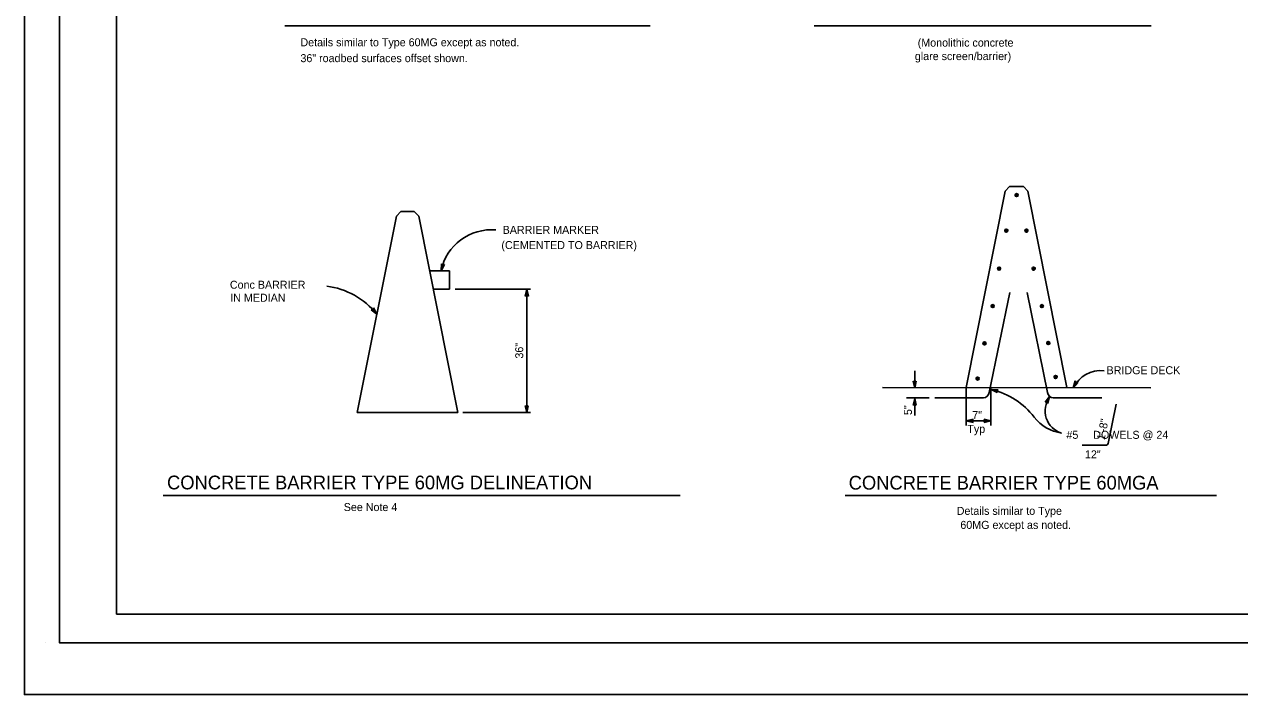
# Model space of a CAD drawing. Extents: x -894 to 866, y -476 to 714.
# Drawn here: x -894 to 169, y -476 to 110 of the extents above; entities that cross this region are included whole.
import ezdxf

# ---------------------------------------------------------------- set-up
doc = ezdxf.new("R2010")
doc.units = 0
for name, color, linetype in [('10 Sheet Format', 7, 'Continuous'), ('56 Stage 3 Anno', 7, 'Continuous'), ('57 Undefined', 7, 'Continuous'), ('60 Nongeo Data', 7, 'Continuous')]:
    doc.layers.add(name, color=color, linetype=linetype)

msp = doc.modelspace()

# ---------------------------------------------------------------- linework, layer by layer
at = {"layer": '10 Sheet Format'}
for p, q in [((-813.5, 644), (-813.5, -406)), ((-813.5, -406), (-438.2, -406)), ((-438.7, -406), (199.1, -406)), ((-875.4, -431.1), (-875.4, -431.1))]:
    msp.add_line(p, q, dxfattribs=at)
for points in [[(-894, 713.6), (866, 713.6), (866, -476.4), (-894, -476.4)], [(-863.4, 669), (836.6, 669), (836.6, -431), (-863.4, -431)], [(-863.4, 669), (836.6, 669), (836.6, -431), (-863.4, -431)]]:
    msp.add_lwpolyline(points, close=True, dxfattribs=at)
at = {"layer": '56 Stage 3 Anno'}
for p, q in [((-529.4, -105.6), (-529.2, -99.4)), ((-526.6, -100.1), (-529.4, -105.6)), ((-529.4, -105.6), (-529.4, -105.6)), ((-529.2, -99.4), (-529.2, -99.4)), ((-529.2, -99.4), (-528.1, -100.5)), ((-529, -104.2), (-528.9, -99.7)), ((-527, -100.2), (-529, -104.2)), ((-528.7, -102.9), (-528.6, -100)), ((-527.4, -100.3), (-528.7, -102.9)), ((-528.4, -101.6), (-528.3, -100.3)), ((-527.8, -100.4), (-528.4, -101.6)), ((-528.1, -100.5), (-526.6, -100.1)), ((-526.6, -100.1), (-526.6, -100.1)), ((-517.1, -121.6), (-451.2, -121.6)), ((-456, -127.9), (-454.5, -121.6)), ((-456, -127.9), (-454.5, -121.6)), ((-454.5, -127.1), (-456, -127.9)), ((-454.5, -127.1), (-456, -127.9)), ((-455.6, -127.7), (-454.5, -123.1)), ((-455.6, -127.7), (-454.5, -123.1)), ((-455.2, -127.5), (-454.5, -124.5)), ((-455.2, -127.5), (-454.5, -124.5)), ((-454.8, -127.3), (-454.5, -126)), ((-454.8, -127.3), (-454.5, -126)), ((-454.5, -229.6), (-454.5, -121.6)), ((-454.5, -121.6), (-454.5, -121.6)), ((-454.5, -121.6), (-453.1, -127.9)), ((-454.5, -121.6), (-454.5, -121.6)), ((-454.5, -121.6), (-453.1, -127.9)), ((-454.5, -123.1), (-453.5, -127.7)), ((-454.5, -123.1), (-453.5, -127.7)), ((-454.5, -124.5), (-453.9, -127.5)), ((-454.5, -124.5), (-453.9, -127.5)), ((-454.5, -126), (-454.3, -127.3)), ((-454.5, -126), (-454.3, -127.3)), ((-453.1, -127.9), (-454.5, -127.1)), ((-453.1, -127.9), (-454.5, -127.1)), ((-589.1, -139.5), (-588.6, -138.1)), ((-588.6, -138.1), (-588.6, -138.1)), ((-588.6, -138.1), (-585.8, -143.5)), ((-456, -127.9), (-456, -127.9)), ((-456, -127.9), (-456, -127.9)), ((-453.1, -127.9), (-453.1, -127.9)), ((-453.1, -127.9), (-453.1, -127.9)), ((-590.7, -139.7), (-589.1, -139.5)), ((-585.8, -143.5), (-590.7, -139.7)), ((-590.7, -139.7), (-590.7, -139.7)), ((-586.7, -142.5), (-590.2, -139.7)), ((-587.6, -141.4), (-589.8, -139.6)), ((-588.4, -140.3), (-589.4, -139.6)), ((-589, -139.2), (-588.4, -140.3)), ((-588.9, -138.9), (-587.6, -141.4)), ((-588.7, -138.4), (-586.7, -142.5)), ((-585.8, -143.5), (-585.8, -143.5)), ((-115.1, -193.2), (-115.1, -208.2)), ((-115.1, -208.2), (-116.4, -202.2)), ((-116.4, -202.2), (-116.4, -202.2)), ((-116.4, -202.2), (-115.1, -203)), ((-115.1, -206.8), (-116.1, -202.4)), ((-115.1, -205.4), (-115.7, -202.6)), ((-115.1, -204), (-115.4, -202.8)), ((-115.1, -203), (-113.8, -202.2)), ((-113.8, -202.2), (-115.1, -208.2)), ((-114.1, -202.4), (-115.1, -206.8)), ((-114.5, -202.6), (-115.1, -205.4)), ((-114.8, -202.8), (-115.1, -204)), ((-115.1, -208.2), (-115.1, -208.2)), ((-113.8, -202.2), (-113.8, -202.2)), ((-70, -207.8), (-70, -240.9)), ((-48.5, -207.9), (-48.5, -241)), ((-42.9, -212.2), (-48.3, -209.4)), ((-48.3, -209.4), (-48.3, -209.4)), ((-48.3, -209.4), (-42.2, -209.7)), ((-43, -211.8), (-47, -209.7)), ((-47, -209.7), (-42.5, -209.9)), ((-43.1, -211.4), (-45.7, -210.1)), ((-45.7, -210.1), (-42.8, -210.2)), ((-43.2, -211), (-44.3, -210.5)), ((-44.3, -210.5), (-43.1, -210.5)), ((-42.2, -209.7), (-43.3, -210.7)), ((-43.3, -210.7), (-42.9, -212.2)), ((-42.9, -212.2), (-42.9, -212.2)), ((-42.2, -209.7), (-42.2, -209.7)), ((23.6, -208), (25.2, -202)), ((27.6, -203.3), (23.6, -208)), ((23.6, -208), (23.6, -208)), ((24.2, -206.7), (25.4, -202.4)), ((27.1, -203.3), (24.2, -206.7)), ((24.9, -205.5), (25.6, -202.7)), ((26.7, -203.4), (24.9, -205.5)), ((25.2, -202), (25.2, -202)), ((25.2, -202), (26, -203.4)), ((25.5, -204.3), (25.8, -203.1)), ((26.3, -203.3), (25.5, -204.3)), ((26, -203.4), (27.6, -203.3)), ((27.6, -203.3), (27.6, -203.3)), ((-102.5, -216.8), (-122.2, -216.8)), ((-116.4, -223.2), (-115.1, -217.2)), ((-115.1, -222.4), (-116.4, -223.2)), ((-116.4, -223.2), (-116.4, -223.2)), ((-116.1, -222.9), (-115.1, -218.5)), ((-115.7, -222.7), (-115.1, -219.9)), ((-115.4, -222.5), (-115.1, -221.3)), ((-115.1, -217.2), (-115.1, -232.2)), ((-115.1, -217.2), (-115.1, -217.2)), ((-115.1, -217.2), (-113.8, -223.2)), ((-115.1, -218.6), (-114.1, -222.9)), ((-115.1, -219.9), (-114.5, -222.8)), ((-115.1, -221.3), (-114.8, -222.5)), ((-113.8, -223.2), (-115.1, -222.4)), ((-113.8, -223.2), (-113.8, -223.2)), ((-1.1, -220.4), (2.9, -215.7)), ((0.5, -220.3), (-1.1, -220.4)), ((-1.1, -220.4), (-1.1, -220.4)), ((-0.6, -220.4), (2.3, -217)), ((-0.2, -220.3), (1.6, -218.2)), ((0.2, -220.4), (1, -219.4)), ((1.3, -221.7), (0.5, -220.3)), ((1, -219.4), (0.7, -220.6)), ((1.6, -218.2), (0.9, -221)), ((2.3, -217), (1.1, -221.3)), ((2.9, -215.7), (1.3, -221.7)), ((1.3, -221.7), (1.3, -221.7)), ((2.9, -215.7), (2.9, -215.7)), ((-510.4, -229.6), (-451.2, -229.6)), ((-454.5, -229.6), (-455.9, -223.6)), ((-455.9, -223.6), (-455.9, -223.6)), ((-455.9, -223.6), (-454.5, -224.4)), ((-454.5, -228.2), (-455.5, -223.8)), ((-454.5, -226.8), (-455.2, -224)), ((-454.5, -225.5), (-454.8, -224.3)), ((-454.5, -224.4), (-453.2, -223.6)), ((-453.2, -223.6), (-454.5, -229.6)), ((-453.6, -223.8), (-454.5, -228.2)), ((-453.9, -224.1), (-454.5, -226.8)), ((-454.3, -224.2), (-454.5, -225.5)), ((-454.5, -229.6), (-454.5, -229.6)), ((-453.2, -223.6), (-453.2, -223.6)), ((-70, -236.9), (-64, -235.5)), ((-70, -236.9), (-48.5, -236.9)), ((-64, -238.2), (-70, -236.9)), ((-70, -236.9), (-70, -236.9)), ((-68.7, -236.9), (-64.3, -235.9)), ((-64.3, -237.9), (-68.7, -236.9)), ((-67.3, -236.9), (-64.5, -236.3)), ((-64.5, -237.5), (-67.3, -236.9)), ((-65.9, -236.9), (-64.7, -236.6)), ((-64.7, -237.2), (-65.9, -236.9)), ((-64, -235.5), (-64.8, -236.9)), ((-64.8, -236.9), (-64, -238.2)), ((-64, -235.5), (-64, -235.5)), ((-64, -238.2), (-64, -238.2)), ((-53.7, -236.9), (-54.5, -235.5)), ((-54.5, -235.5), (-54.5, -235.5)), ((-54.5, -235.5), (-48.5, -236.9)), ((-48.5, -236.9), (-54.5, -238.2)), ((-54.5, -238.2), (-53.7, -236.9)), ((-54.5, -238.2), (-54.5, -238.2)), ((-54.2, -235.9), (-49.8, -236.9)), ((-49.8, -236.9), (-54.2, -237.9)), ((-54, -236.3), (-51.2, -236.9)), ((-51.2, -236.9), (-54, -237.5)), ((-53.8, -236.6), (-52.6, -236.9)), ((-52.6, -236.9), (-53.8, -237.2)), ((-48.5, -236.9), (-48.5, -236.9))]:
    msp.add_line(p, q, dxfattribs=at)
for centre, radius, start, end in [((-485.4, -114.6), 44.9, 84.9822, 168.3952), ((-637.9, -185.2), 66.7, 38.6294, 82.7866), ((47.5, -219.3), 26.4, 83.4826, 154.6789), ((-63, -273.3), 65.6, 37.1691, 76.3826), ((19.3, -228.2), 20.3, 143.0651, 252.7989), ((18.9, -210.4), 37.6, 218.1591, 261.4574)]:
    msp.add_arc(centre, radius, start, end, dxfattribs=at)
at = {"layer": '57 Undefined'}
for p, q in [((-666.2, 108.8), (-346.6, 108.8)), ((-203.1, 108.8), (91.8, 108.8)), ((54.1, -256.7), (61.1, -222.3)), ((31.3, -258.1), (52.6, -258.1)), ((-772.7, -302.2), (-320.2, -302.2)), ((-175.9, -302.2), (148.8, -302.2))]:
    msp.add_line(p, q, dxfattribs=at)
msp.add_arc((52.6, -256.6), 1.5, 270, 354.4935, dxfattribs=at)
at = {"layer": '60 Nongeo Data'}
for p, q in [((-35.9, -35.9), (-70, -207.8)), ((-32.2, -32), (-35.9, -35.9)), ((-26.1, -32), (-32.2, -32)), ((-26, -32), (-19.9, -32)), ((-19.9, -32), (-16.3, -35.9)), ((-16.3, -35.9), (17.9, -207.8)), ((-568.6, -57.8), (-602.8, -229.6)), ((-568.6, -57.8), (-564.6, -53.8)), ((-558.8, -53.8), (-564.6, -53.8)), ((-558.8, -53.8), (-553, -53.8)), ((-549, -57.8), (-553, -53.8)), ((-549, -57.8), (-514.9, -229.6)), ((-539.5, -105.5), (-522, -105.5)), ((-522, -121.6), (-522, -105.5)), ((-536.3, -121.6), (-522, -121.6)), ((-50, -212.2), (-32, -124.5)), ((1.1, -212.2), (-16.9, -124.5)), ((-143.4, -207.8), (91.5, -208)), ((-97.4, -216.7), (-55, -216.7)), ((48.5, -216.7), (6.1, -216.7)), ((-602.8, -229.6), (-514.9, -229.6))]:
    msp.add_line(p, q, dxfattribs=at)
for centre, radius in [((-26, -39.4), 1.34), ((-26, -39.4), 1.24), ((-26, -39.4), 1.13), ((-26, -39.4), 1.02), ((-26, -39.4), 0.914), ((-26, -39.4), 0.806), ((-26, -39.4), 0.699), ((-26, -39.4), 0.591), ((-26, -39.4), 0.484), ((-26, -39.4), 0.376), ((-26, -39.4), 0.269), ((-26, -39.4), 0.161), ((-26, -39.4), 0.0538), ((-35, -70.5), 1.34), ((-35, -70.5), 1.24), ((-35, -70.5), 1.13), ((-35, -70.5), 1.02), ((-35, -70.5), 0.914), ((-35, -70.5), 0.806), ((-35, -70.5), 0.699), ((-35, -70.5), 0.591), ((-35, -70.5), 0.484), ((-35, -70.5), 0.376), ((-35, -70.5), 0.269), ((-35, -70.5), 0.161), ((-35, -70.5), 0.0538), ((-17.4, -70.5), 1.34), ((-17.4, -70.5), 1.24), ((-17.4, -70.5), 1.13), ((-17.4, -70.5), 1.02), ((-17.4, -70.5), 0.914), ((-17.4, -70.5), 0.806), ((-17.4, -70.5), 0.699), ((-17.4, -70.5), 0.591), ((-17.4, -70.5), 0.484), ((-17.4, -70.5), 0.376), ((-17.4, -70.5), 0.269), ((-17.4, -70.5), 0.161), ((-17.4, -70.5), 0.0538), ((-41.3, -103.7), 1.34), ((-41.3, -103.7), 1.24), ((-41.3, -103.7), 1.13), ((-41.3, -103.7), 1.02), ((-41.3, -103.7), 0.914), ((-41.3, -103.7), 0.806), ((-41.3, -103.7), 0.699), ((-41.3, -103.7), 0.591), ((-41.3, -103.7), 0.484), ((-41.3, -103.7), 0.376), ((-41.3, -103.7), 0.269), ((-41.3, -103.7), 0.161), ((-41.3, -103.7), 0.0538), ((-11.1, -103.7), 1.34), ((-11.1, -103.7), 1.24), ((-11.1, -103.7), 1.13), ((-11.1, -103.7), 1.02), ((-11.1, -103.7), 0.914), ((-11.1, -103.7), 0.806), ((-11.1, -103.7), 0.699), ((-11.1, -103.7), 0.591), ((-11.1, -103.7), 0.484), ((-11.1, -103.7), 0.376), ((-11.1, -103.7), 0.269), ((-11.1, -103.7), 0.161), ((-11.1, -103.7), 0.0538), ((-46.9, -136.5), 1.34), ((-46.9, -136.5), 1.24), ((-46.9, -136.5), 1.13), ((-46.9, -136.5), 1.02), ((-46.9, -136.5), 0.914), ((-46.9, -136.5), 0.806), ((-46.9, -136.5), 0.699), ((-46.9, -136.5), 0.591), ((-46.9, -136.5), 0.484), ((-46.9, -136.5), 0.376), ((-46.9, -136.5), 0.269), ((-46.9, -136.5), 0.161), ((-46.9, -136.5), 0.0538), ((-3.9, -136.5), 1.34), ((-3.9, -136.5), 1.24), ((-3.9, -136.5), 1.13), ((-3.9, -136.5), 1.02), ((-3.9, -136.5), 0.914), ((-3.9, -136.5), 0.806), ((-3.9, -136.5), 0.699), ((-3.9, -136.5), 0.591), ((-3.9, -136.5), 0.484), ((-3.9, -136.5), 0.376), ((-3.9, -136.5), 0.269), ((-3.9, -136.5), 0.161), ((-3.9, -136.5), 0.0538), ((-54.1, -169.1), 1.34), ((-54.1, -169.1), 1.24), ((-54.1, -169.1), 1.13), ((-54.1, -169.1), 1.02), ((-54.1, -169.1), 0.914), ((-54.1, -169.1), 0.806), ((-54.1, -169.1), 0.699), ((-54.1, -169.1), 0.591), ((-54.1, -169.1), 0.484), ((-54.1, -169.1), 0.376), ((-54.1, -169.1), 0.269), ((-54.1, -169.1), 0.161), ((-54.1, -169.1), 0.0538), ((1.7, -168.8), 1.34), ((1.7, -168.8), 1.24), ((1.7, -168.8), 1.13), ((1.7, -168.8), 1.02), ((1.7, -168.8), 0.914), ((1.7, -168.8), 0.806), ((1.7, -168.8), 0.699), ((1.7, -168.8), 0.591), ((1.7, -168.8), 0.484), ((1.7, -168.8), 0.376), ((1.7, -168.8), 0.269), ((1.7, -168.8), 0.161), ((1.7, -168.8), 0.0538), ((-60.1, -199.9), 1.34), ((-60.1, -199.9), 1.24), ((-60.1, -199.9), 1.13), ((-60.1, -199.9), 1.02), ((-60.1, -199.9), 0.914), ((-60.1, -199.9), 0.806), ((-60.1, -199.9), 0.699), ((-60.1, -199.9), 0.591), ((-60.1, -199.9), 0.484), ((-60.1, -199.9), 0.376), ((-60.1, -199.9), 0.269), ((-60.1, -199.9), 0.161), ((-60.1, -199.9), 0.0538), ((8.1, -198.5), 1.34), ((8.1, -198.5), 1.24), ((8.1, -198.5), 1.13), ((8.1, -198.5), 1.02), ((8.1, -198.5), 0.914), ((8.1, -198.5), 0.806), ((8.1, -198.5), 0.699), ((8.1, -198.5), 0.591), ((8.1, -198.5), 0.484), ((8.1, -198.5), 0.376), ((8.1, -198.5), 0.269), ((8.1, -198.5), 0.161), ((8.1, -198.5), 0.0538)]:
    msp.add_circle(centre, radius, dxfattribs=at)
for centre, start, end in [((-55, -211.7), 270, 354.4935), ((6.1, -211.7), 185.5065, 270)]:
    msp.add_arc(centre, 5, start, end, dxfattribs=at)

# ---------------------------------------------------------------- texts
at = {"layer": '57 Undefined'}
for s, height, p in [('Details similar to Type 60MG except as noted.', 7, (-652.5, 90.8)), ('(Monolithic concrete', 7, (-112.5, 90.5)), ('glare screen/barrier)', 7, (-115, 78.7)), ('36" roadbed surfaces offset shown.', 7, (-652.5, 76.9)), ('BARRIER MARKER', 7, (-475.6, -73.3)), ('(CEMENTED TO BARRIER)', 7, (-476.7, -86.6)), ('Conc BARRIER', 7, (-714.2, -121.3)), ('IN MEDIAN', 7, (-713.9, -132.7)), ('BRIDGE DECK', 7, (52.7, -196.1)), ('7"', 7, (-64.8, -235.3)), ('Typ', 7, (-69.1, -247.4)), ('#5     DOWELS @ 24', 7, (17.6, -252.6)), ('12"', 7, (33.8, -269.7)), ('CONCRETE BARRIER TYPE 60MG DELINEATION', 12, (-769.2, -296.8)), ('CONCRETE BARRIER TYPE 60MGA', 12, (-172.9, -297)), ('See Note 4', 7, (-614.6, -315.8)), ('Details similar to Type', 7, (-78.4, -319.1)), ('60MG except as noted.', 7, (-75.2, -331.4))]:
    msp.add_text(s, height=height, dxfattribs=at).set_placement(p)
for s, rotation, p in [('36"', 90, (-457.6, -182.4)), ('5"', 90, (-117.6, -231.8)), ('1\'-8"', 78.7629, (50.9, -254.2))]:
    msp.add_text(s, height=7, rotation=rotation, dxfattribs=at).set_placement(p)

doc.saveas('drawing.dxf')
